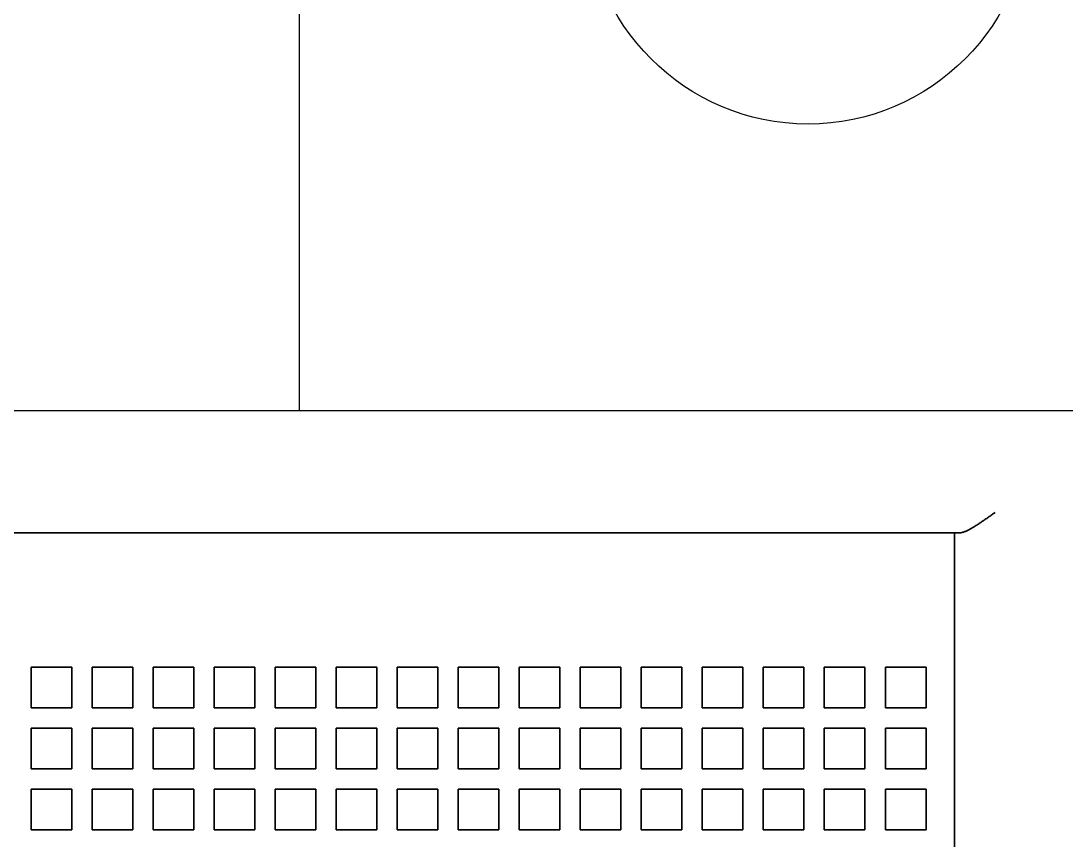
# Model space of a CAD drawing. Header units: millimetres. Extents: x 0 to 840, y -1485 to 297.
# Drawn here: x 74.303 to 76.872, y -699.445 to -697.432 of the extents above; entities that cross this region are included whole.
import ezdxf

# ---------------------------------------------------------------- set-up
doc = ezdxf.new("R2010")
doc.units = ezdxf.units.MM

# ---------------------------------------------------------------- blocks, each defined once
blk = doc.blocks.new('XT2_3P ABB')
blk.add_line((-4.5, 12.4), (-4.5, 0.6))
at = {"color": 7, "lineweight": 35, "ltscale": 0.003349}
blk.add_line((-4.2, 8.9), (-4.2, 8.9134), dxfattribs=at)
blk.add_line((-4.2, 8.9), (-4.2, 8.9134), dxfattribs=at)
at = {"color": 7, "lineweight": 35, "ltscale": 0.0625}
blk.add_line((-3.95, 8.9), (-4.2, 8.9), dxfattribs=at)
blk.add_line((-3.95, 8.9), (-4.2, 8.9), dxfattribs=at)
at = {"color": 7, "lineweight": 35}
for p, q in [((-4.2, 8.9), (-4.2, 3.55)), ((-4.2, 8.9), (-4.2, 3.55)), ((3.95, 8.9), (-3.95, 8.9)), ((3.95, 8.9), (-3.95, 8.9))]:
    blk.add_line(p, q, dxfattribs=at)
at = {"color": 7, "lineweight": 35, "ltscale": 0.025}
for p, q in [((-3.77, 8.83), (-3.87, 8.83)), ((-3.87, 8.83), (-3.87, 8.73)), ((-3.77, 8.83), (-3.87, 8.83)), ((-3.87, 8.83), (-3.87, 8.73)), ((-3.77, 8.83), (-3.77, 8.73)), ((-3.77, 8.83), (-3.77, 8.73)), ((-3.72, 8.83), (-3.72, 8.73)), ((-3.62, 8.83), (-3.72, 8.83)), ((-3.72, 8.83), (-3.72, 8.73)), ((-3.62, 8.83), (-3.72, 8.83)), ((-3.62, 8.83), (-3.62, 8.73)), ((-3.62, 8.83), (-3.62, 8.73)), ((-3.57, 8.83), (-3.57, 8.73)), ((-3.47, 8.83), (-3.57, 8.83)), ((-3.57, 8.83), (-3.57, 8.73)), ((-3.47, 8.83), (-3.57, 8.83)), ((-3.47, 8.83), (-3.47, 8.73)), ((-3.47, 8.83), (-3.47, 8.73)), ((-3.77, 8.73), (-3.87, 8.73)), ((-3.77, 8.73), (-3.87, 8.73)), ((-3.62, 8.73), (-3.72, 8.73)), ((-3.62, 8.73), (-3.72, 8.73)), ((-3.47, 8.73), (-3.57, 8.73)), ((-3.47, 8.73), (-3.57, 8.73)), ((-3.77, 8.68), (-3.87, 8.68)), ((-3.87, 8.68), (-3.87, 8.58)), ((-3.77, 8.68), (-3.87, 8.68)), ((-3.87, 8.68), (-3.87, 8.58)), ((-3.77, 8.68), (-3.77, 8.58)), ((-3.77, 8.68), (-3.77, 8.58)), ((-3.72, 8.68), (-3.72, 8.58)), ((-3.62, 8.68), (-3.72, 8.68)), ((-3.72, 8.68), (-3.72, 8.58)), ((-3.62, 8.68), (-3.72, 8.68)), ((-3.62, 8.68), (-3.62, 8.58)), ((-3.62, 8.68), (-3.62, 8.58)), ((-3.57, 8.68), (-3.57, 8.58)), ((-3.47, 8.68), (-3.57, 8.68)), ((-3.57, 8.68), (-3.57, 8.58)), ((-3.47, 8.68), (-3.57, 8.68)), ((-3.47, 8.68), (-3.47, 8.58)), ((-3.47, 8.68), (-3.47, 8.58)), ((-3.77, 8.58), (-3.87, 8.58)), ((-3.77, 8.58), (-3.87, 8.58)), ((-3.62, 8.58), (-3.72, 8.58)), ((-3.62, 8.58), (-3.72, 8.58)), ((-3.47, 8.58), (-3.57, 8.58)), ((-3.47, 8.58), (-3.57, 8.58)), ((-3.87, 8.53), (-3.87, 8.43)), ((-3.77, 8.53), (-3.87, 8.53)), ((-3.87, 8.53), (-3.87, 8.43)), ((-3.77, 8.53), (-3.87, 8.53)), ((-3.77, 8.53), (-3.77, 8.43)), ((-3.77, 8.53), (-3.77, 8.43)), ((-3.72, 8.53), (-3.72, 8.43)), ((-3.62, 8.53), (-3.72, 8.53)), ((-3.72, 8.53), (-3.72, 8.43)), ((-3.62, 8.53), (-3.72, 8.53)), ((-3.62, 8.53), (-3.62, 8.43)), ((-3.62, 8.53), (-3.62, 8.43)), ((-3.57, 8.53), (-3.57, 8.43)), ((-3.47, 8.53), (-3.57, 8.53)), ((-3.57, 8.53), (-3.57, 8.43)), ((-3.47, 8.53), (-3.57, 8.53)), ((-3.47, 8.53), (-3.47, 8.43)), ((-3.47, 8.53), (-3.47, 8.43)), ((-3.77, 8.43), (-3.87, 8.43)), ((-3.77, 8.43), (-3.87, 8.43)), ((-3.62, 8.43), (-3.72, 8.43)), ((-3.62, 8.43), (-3.72, 8.43)), ((-3.47, 8.43), (-3.57, 8.43)), ((-3.47, 8.43), (-3.57, 8.43)), ((-3.87, 8.38), (-3.87, 8.28)), ((-3.77, 8.38), (-3.87, 8.38)), ((-3.87, 8.38), (-3.87, 8.28)), ((-3.77, 8.38), (-3.87, 8.38)), ((-3.77, 8.38), (-3.77, 8.28)), ((-3.77, 8.38), (-3.77, 8.28)), ((-3.72, 8.38), (-3.72, 8.28)), ((-3.62, 8.38), (-3.72, 8.38)), ((-3.72, 8.38), (-3.72, 8.28)), ((-3.62, 8.38), (-3.72, 8.38)), ((-3.62, 8.38), (-3.62, 8.28)), ((-3.62, 8.38), (-3.62, 8.28)), ((-3.57, 8.38), (-3.57, 8.28)), ((-3.47, 8.38), (-3.57, 8.38)), ((-3.57, 8.38), (-3.57, 8.28)), ((-3.47, 8.38), (-3.57, 8.38)), ((-3.47, 8.38), (-3.47, 8.28)), ((-3.47, 8.38), (-3.47, 8.28)), ((-3.77, 8.28), (-3.87, 8.28)), ((-3.77, 8.28), (-3.87, 8.28)), ((-3.62, 8.28), (-3.72, 8.28)), ((-3.62, 8.28), (-3.72, 8.28)), ((-3.47, 8.28), (-3.57, 8.28)), ((-3.47, 8.28), (-3.57, 8.28)), ((-3.87, 8.23), (-3.87, 8.13)), ((-3.77, 8.23), (-3.87, 8.23)), ((-3.87, 8.23), (-3.87, 8.13)), ((-3.77, 8.23), (-3.87, 8.23)), ((-3.77, 8.23), (-3.77, 8.13)), ((-3.77, 8.23), (-3.77, 8.13)), ((-3.72, 8.23), (-3.72, 8.13)), ((-3.62, 8.23), (-3.72, 8.23)), ((-3.72, 8.23), (-3.72, 8.13)), ((-3.62, 8.23), (-3.72, 8.23)), ((-3.62, 8.23), (-3.62, 8.13)), ((-3.62, 8.23), (-3.62, 8.13)), ((-3.57, 8.23), (-3.57, 8.13)), ((-3.47, 8.23), (-3.57, 8.23)), ((-3.57, 8.23), (-3.57, 8.13)), ((-3.47, 8.23), (-3.57, 8.23)), ((-3.47, 8.23), (-3.47, 8.13)), ((-3.47, 8.23), (-3.47, 8.13)), ((-3.77, 8.13), (-3.87, 8.13)), ((-3.77, 8.13), (-3.87, 8.13)), ((-3.62, 8.13), (-3.72, 8.13)), ((-3.62, 8.13), (-3.72, 8.13)), ((-3.47, 8.13), (-3.57, 8.13)), ((-3.47, 8.13), (-3.57, 8.13)), ((-3.87, 8.08), (-3.87, 7.98)), ((-3.77, 8.08), (-3.87, 8.08)), ((-3.87, 8.08), (-3.87, 7.98)), ((-3.77, 8.08), (-3.87, 8.08)), ((-3.77, 8.08), (-3.77, 7.98)), ((-3.77, 8.08), (-3.77, 7.98)), ((-3.72, 8.08), (-3.72, 7.98)), ((-3.62, 8.08), (-3.72, 8.08)), ((-3.72, 8.08), (-3.72, 7.98)), ((-3.62, 8.08), (-3.72, 8.08)), ((-3.62, 8.08), (-3.62, 7.98)), ((-3.62, 8.08), (-3.62, 7.98)), ((-3.57, 8.08), (-3.57, 7.98)), ((-3.47, 8.08), (-3.57, 8.08)), ((-3.57, 8.08), (-3.57, 7.98)), ((-3.47, 8.08), (-3.57, 8.08)), ((-3.47, 8.08), (-3.47, 7.98)), ((-3.47, 8.08), (-3.47, 7.98)), ((-3.77, 7.98), (-3.87, 7.98)), ((-3.77, 7.98), (-3.87, 7.98)), ((-3.62, 7.98), (-3.72, 7.98)), ((-3.62, 7.98), (-3.72, 7.98)), ((-3.47, 7.98), (-3.57, 7.98)), ((-3.47, 7.98), (-3.57, 7.98)), ((-3.87, 7.93), (-3.87, 7.83)), ((-3.77, 7.93), (-3.87, 7.93)), ((-3.87, 7.93), (-3.87, 7.83)), ((-3.77, 7.93), (-3.87, 7.93)), ((-3.77, 7.93), (-3.77, 7.83)), ((-3.77, 7.93), (-3.77, 7.83)), ((-3.72, 7.93), (-3.72, 7.83)), ((-3.62, 7.93), (-3.72, 7.93)), ((-3.72, 7.93), (-3.72, 7.83)), ((-3.62, 7.93), (-3.72, 7.93)), ((-3.62, 7.93), (-3.62, 7.83)), ((-3.62, 7.93), (-3.62, 7.83)), ((-3.57, 7.93), (-3.57, 7.83)), ((-3.47, 7.93), (-3.57, 7.93)), ((-3.57, 7.93), (-3.57, 7.83)), ((-3.47, 7.93), (-3.57, 7.93)), ((-3.47, 7.93), (-3.47, 7.83)), ((-3.47, 7.93), (-3.47, 7.83)), ((-3.77, 7.83), (-3.87, 7.83)), ((-3.77, 7.83), (-3.87, 7.83)), ((-3.62, 7.83), (-3.72, 7.83)), ((-3.62, 7.83), (-3.72, 7.83)), ((-3.47, 7.83), (-3.57, 7.83)), ((-3.47, 7.83), (-3.57, 7.83)), ((-3.87, 7.78), (-3.87, 7.68)), ((-3.77, 7.78), (-3.87, 7.78)), ((-3.87, 7.78), (-3.87, 7.68)), ((-3.77, 7.78), (-3.87, 7.78)), ((-3.77, 7.78), (-3.77, 7.68)), ((-3.77, 7.78), (-3.77, 7.68)), ((-3.72, 7.78), (-3.72, 7.68)), ((-3.62, 7.78), (-3.72, 7.78)), ((-3.72, 7.78), (-3.72, 7.68)), ((-3.62, 7.78), (-3.72, 7.78)), ((-3.62, 7.78), (-3.62, 7.68)), ((-3.62, 7.78), (-3.62, 7.68)), ((-3.57, 7.78), (-3.57, 7.68)), ((-3.47, 7.78), (-3.57, 7.78)), ((-3.57, 7.78), (-3.57, 7.68)), ((-3.47, 7.78), (-3.57, 7.78)), ((-3.47, 7.78), (-3.47, 7.68)), ((-3.47, 7.78), (-3.47, 7.68)), ((-3.77, 7.68), (-3.87, 7.68)), ((-3.77, 7.68), (-3.87, 7.68)), ((-3.62, 7.68), (-3.72, 7.68)), ((-3.62, 7.68), (-3.72, 7.68)), ((-3.47, 7.68), (-3.57, 7.68)), ((-3.47, 7.68), (-3.57, 7.68)), ((-3.87, 7.63), (-3.87, 7.53)), ((-3.77, 7.63), (-3.87, 7.63)), ((-3.87, 7.63), (-3.87, 7.53)), ((-3.77, 7.63), (-3.87, 7.63)), ((-3.77, 7.63), (-3.77, 7.53)), ((-3.77, 7.63), (-3.77, 7.53)), ((-3.72, 7.63), (-3.72, 7.53)), ((-3.62, 7.63), (-3.72, 7.63)), ((-3.72, 7.63), (-3.72, 7.53)), ((-3.62, 7.63), (-3.72, 7.63)), ((-3.62, 7.63), (-3.62, 7.53)), ((-3.62, 7.63), (-3.62, 7.53)), ((-3.57, 7.63), (-3.57, 7.53)), ((-3.47, 7.63), (-3.57, 7.63)), ((-3.57, 7.63), (-3.57, 7.53)), ((-3.47, 7.63), (-3.57, 7.63)), ((-3.47, 7.63), (-3.47, 7.53)), ((-3.47, 7.63), (-3.47, 7.53)), ((-3.77, 7.53), (-3.87, 7.53)), ((-3.77, 7.53), (-3.87, 7.53)), ((-3.62, 7.53), (-3.72, 7.53)), ((-3.62, 7.53), (-3.72, 7.53)), ((-3.47, 7.53), (-3.57, 7.53)), ((-3.47, 7.53), (-3.57, 7.53)), ((-3.87, 7.48), (-3.87, 7.38)), ((-3.77, 7.48), (-3.87, 7.48)), ((-3.87, 7.48), (-3.87, 7.38)), ((-3.77, 7.48), (-3.87, 7.48)), ((-3.77, 7.48), (-3.77, 7.38)), ((-3.77, 7.48), (-3.77, 7.38)), ((-3.72, 7.48), (-3.72, 7.38)), ((-3.62, 7.48), (-3.72, 7.48)), ((-3.72, 7.48), (-3.72, 7.38)), ((-3.62, 7.48), (-3.72, 7.48)), ((-3.62, 7.48), (-3.62, 7.38)), ((-3.62, 7.48), (-3.62, 7.38)), ((-3.57, 7.48), (-3.57, 7.38)), ((-3.47, 7.48), (-3.57, 7.48)), ((-3.57, 7.48), (-3.57, 7.38)), ((-3.47, 7.48), (-3.57, 7.48)), ((-3.47, 7.48), (-3.47, 7.38)), ((-3.47, 7.48), (-3.47, 7.38)), ((-3.77, 7.38), (-3.87, 7.38)), ((-3.77, 7.38), (-3.87, 7.38)), ((-3.62, 7.38), (-3.72, 7.38)), ((-3.62, 7.38), (-3.72, 7.38)), ((-3.47, 7.38), (-3.57, 7.38)), ((-3.47, 7.38), (-3.57, 7.38)), ((-3.87, 7.33), (-3.87, 7.23)), ((-3.77, 7.33), (-3.87, 7.33)), ((-3.87, 7.33), (-3.87, 7.23)), ((-3.77, 7.33), (-3.87, 7.33)), ((-3.77, 7.33), (-3.77, 7.23)), ((-3.77, 7.33), (-3.77, 7.23)), ((-3.72, 7.33), (-3.72, 7.23)), ((-3.62, 7.33), (-3.72, 7.33)), ((-3.72, 7.33), (-3.72, 7.23)), ((-3.62, 7.33), (-3.72, 7.33)), ((-3.62, 7.33), (-3.62, 7.23)), ((-3.62, 7.33), (-3.62, 7.23)), ((-3.57, 7.33), (-3.57, 7.23)), ((-3.47, 7.33), (-3.57, 7.33)), ((-3.57, 7.33), (-3.57, 7.23)), ((-3.47, 7.33), (-3.57, 7.33)), ((-3.47, 7.33), (-3.47, 7.23)), ((-3.47, 7.33), (-3.47, 7.23)), ((-3.77, 7.23), (-3.87, 7.23)), ((-3.77, 7.23), (-3.87, 7.23)), ((-3.62, 7.23), (-3.72, 7.23)), ((-3.62, 7.23), (-3.72, 7.23)), ((-3.47, 7.23), (-3.57, 7.23)), ((-3.47, 7.23), (-3.57, 7.23)), ((-3.87, 7.18), (-3.87, 7.08)), ((-3.77, 7.18), (-3.87, 7.18)), ((-3.87, 7.18), (-3.87, 7.08)), ((-3.77, 7.18), (-3.87, 7.18)), ((-3.77, 7.18), (-3.77, 7.08)), ((-3.77, 7.18), (-3.77, 7.08)), ((-3.72, 7.18), (-3.72, 7.08)), ((-3.62, 7.18), (-3.72, 7.18)), ((-3.72, 7.18), (-3.72, 7.08)), ((-3.62, 7.18), (-3.72, 7.18)), ((-3.62, 7.18), (-3.62, 7.08)), ((-3.62, 7.18), (-3.62, 7.08)), ((-3.57, 7.18), (-3.57, 7.08)), ((-3.47, 7.18), (-3.57, 7.18)), ((-3.57, 7.18), (-3.57, 7.08)), ((-3.47, 7.18), (-3.57, 7.18)), ((-3.47, 7.18), (-3.47, 7.08)), ((-3.47, 7.18), (-3.47, 7.08)), ((-3.77, 7.08), (-3.87, 7.08)), ((-3.77, 7.08), (-3.87, 7.08)), ((-3.62, 7.08), (-3.72, 7.08)), ((-3.62, 7.08), (-3.72, 7.08)), ((-3.47, 7.08), (-3.57, 7.08)), ((-3.47, 7.08), (-3.57, 7.08)), ((-3.87, 7.03), (-3.87, 6.93)), ((-3.77, 7.03), (-3.87, 7.03)), ((-3.87, 7.03), (-3.87, 6.93)), ((-3.77, 7.03), (-3.87, 7.03)), ((-3.77, 7.03), (-3.77, 6.93)), ((-3.77, 7.03), (-3.77, 6.93)), ((-3.72, 7.03), (-3.72, 6.93)), ((-3.62, 7.03), (-3.72, 7.03)), ((-3.72, 7.03), (-3.72, 6.93)), ((-3.62, 7.03), (-3.72, 7.03)), ((-3.62, 7.03), (-3.62, 6.93)), ((-3.62, 7.03), (-3.62, 6.93)), ((-3.57, 7.03), (-3.57, 6.93)), ((-3.47, 7.03), (-3.57, 7.03)), ((-3.57, 7.03), (-3.57, 6.93)), ((-3.47, 7.03), (-3.57, 7.03)), ((-3.47, 7.03), (-3.47, 6.93)), ((-3.47, 7.03), (-3.47, 6.93)), ((-3.77, 6.93), (-3.87, 6.93)), ((-3.77, 6.93), (-3.87, 6.93)), ((-3.62, 6.93), (-3.72, 6.93)), ((-3.62, 6.93), (-3.72, 6.93)), ((-3.47, 6.93), (-3.57, 6.93)), ((-3.47, 6.93), (-3.57, 6.93)), ((-3.87, 6.88), (-3.87, 6.78)), ((-3.77, 6.88), (-3.87, 6.88)), ((-3.87, 6.88), (-3.87, 6.78)), ((-3.77, 6.88), (-3.87, 6.88)), ((-3.77, 6.88), (-3.77, 6.78)), ((-3.77, 6.88), (-3.77, 6.78)), ((-3.72, 6.88), (-3.72, 6.78)), ((-3.62, 6.88), (-3.72, 6.88)), ((-3.72, 6.88), (-3.72, 6.78)), ((-3.62, 6.88), (-3.72, 6.88)), ((-3.62, 6.88), (-3.62, 6.78)), ((-3.62, 6.88), (-3.62, 6.78)), ((-3.57, 6.88), (-3.57, 6.78)), ((-3.47, 6.88), (-3.57, 6.88)), ((-3.57, 6.88), (-3.57, 6.78)), ((-3.47, 6.88), (-3.57, 6.88)), ((-3.47, 6.88), (-3.47, 6.78)), ((-3.47, 6.88), (-3.47, 6.78)), ((-3.77, 6.78), (-3.87, 6.78)), ((-3.77, 6.78), (-3.87, 6.78)), ((-3.62, 6.78), (-3.72, 6.78)), ((-3.62, 6.78), (-3.72, 6.78)), ((-3.47, 6.78), (-3.57, 6.78)), ((-3.47, 6.78), (-3.57, 6.78)), ((-3.87, 6.73), (-3.87, 6.63)), ((-3.77, 6.73), (-3.87, 6.73)), ((-3.87, 6.73), (-3.87, 6.63)), ((-3.77, 6.73), (-3.87, 6.73)), ((-3.77, 6.73), (-3.77, 6.63)), ((-3.77, 6.73), (-3.77, 6.63)), ((-3.72, 6.73), (-3.72, 6.63)), ((-3.62, 6.73), (-3.72, 6.73)), ((-3.72, 6.73), (-3.72, 6.63)), ((-3.62, 6.73), (-3.72, 6.73)), ((-3.62, 6.73), (-3.62, 6.63)), ((-3.62, 6.73), (-3.62, 6.63)), ((-3.57, 6.73), (-3.57, 6.63)), ((-3.47, 6.73), (-3.57, 6.73)), ((-3.57, 6.73), (-3.57, 6.63)), ((-3.47, 6.73), (-3.57, 6.73)), ((-3.47, 6.73), (-3.47, 6.63)), ((-3.47, 6.73), (-3.47, 6.63)), ((-3.77, 6.63), (-3.87, 6.63)), ((-3.77, 6.63), (-3.87, 6.63)), ((-3.62, 6.63), (-3.72, 6.63)), ((-3.62, 6.63), (-3.72, 6.63)), ((-3.47, 6.63), (-3.57, 6.63)), ((-3.47, 6.63), (-3.57, 6.63))]:
    blk.add_line(p, q, dxfattribs=at)
at = {"color": 7, "lineweight": 35}
blk.add_open_spline([(-4.2, 8.9134), (-4.2, 8.9143), (-4.2001, 8.9162), (-4.2007, 8.919), (-4.2016, 8.9221), (-4.2028, 8.9253), (-4.2042, 8.9287), (-4.2058, 8.9321), (-4.2076, 8.9357), (-4.2096, 8.9394), (-4.2118, 8.9431), (-4.2141, 8.947), (-4.2165, 8.9508), (-4.2189, 8.9548), (-4.2215, 8.9588), (-4.2242, 8.9628), (-4.2269, 8.9668), (-4.2297, 8.9709), (-4.2325, 8.975), (-4.2354, 8.9792), (-4.2382, 8.9833), (-4.2412, 8.9875), (-4.2441, 8.9916), (-4.247, 8.9958), (-4.249, 8.9986), (-4.25, 9)], degree=3, knots=[0, 0, 0, 0, 0.026769, 0.056049, 0.08786, 0.122081, 0.158516, 0.196951, 0.237192, 0.27905, 0.322345, 0.366906, 0.412581, 0.45923, 0.506727, 0.55496, 0.603828, 0.653242, 0.703118, 0.753382, 0.803962, 0.854788, 0.905796, 0.956924, 1.008112, 1.008112, 1.008112, 1.008112], dxfattribs=at)
blk.add_open_spline([(-4.2, 8.9134), (-4.2, 8.9143), (-4.2001, 8.9162), (-4.2007, 8.919), (-4.2016, 8.9221), (-4.2028, 8.9253), (-4.2042, 8.9287), (-4.2058, 8.9321), (-4.2076, 8.9357), (-4.2096, 8.9394), (-4.2118, 8.9431), (-4.2141, 8.947), (-4.2165, 8.9508), (-4.2189, 8.9548), (-4.2215, 8.9588), (-4.2242, 8.9628), (-4.2269, 8.9668), (-4.2297, 8.9709), (-4.2325, 8.975), (-4.2354, 8.9792), (-4.2382, 8.9833), (-4.2412, 8.9875), (-4.2441, 8.9916), (-4.247, 8.9958), (-4.249, 8.9986), (-4.25, 9)], degree=3, knots=[0, 0, 0, 0, 0.026769, 0.056049, 0.08786, 0.122081, 0.158516, 0.196951, 0.237192, 0.27905, 0.322345, 0.366906, 0.412581, 0.45923, 0.506727, 0.55496, 0.603828, 0.653242, 0.703118, 0.753382, 0.803962, 0.854788, 0.905796, 0.956924, 1.008112, 1.008112, 1.008112, 1.008112], dxfattribs=at)
blk = doc.blocks.new('Barra 25x5mm')
at = {"color": 6}
blk.add_lwpolyline([(-5.75, 0), (-8.25, 0), (-8.25, 2.5), (-5.75, 2.5)], close=True, dxfattribs=at)
blk.add_circle((-7, 1.25), 0.5457)

msp = doc.modelspace()

# ---------------------------------------------------------------- block references
msp.add_blockref('Barra 25x5mm', (83.2381, -698.3901))
at = {"rotation": 270}
msp.add_blockref('XT2_3P ABB', (67.6981, -702.8901), dxfattribs=at)

doc.saveas('drawing.dxf')
